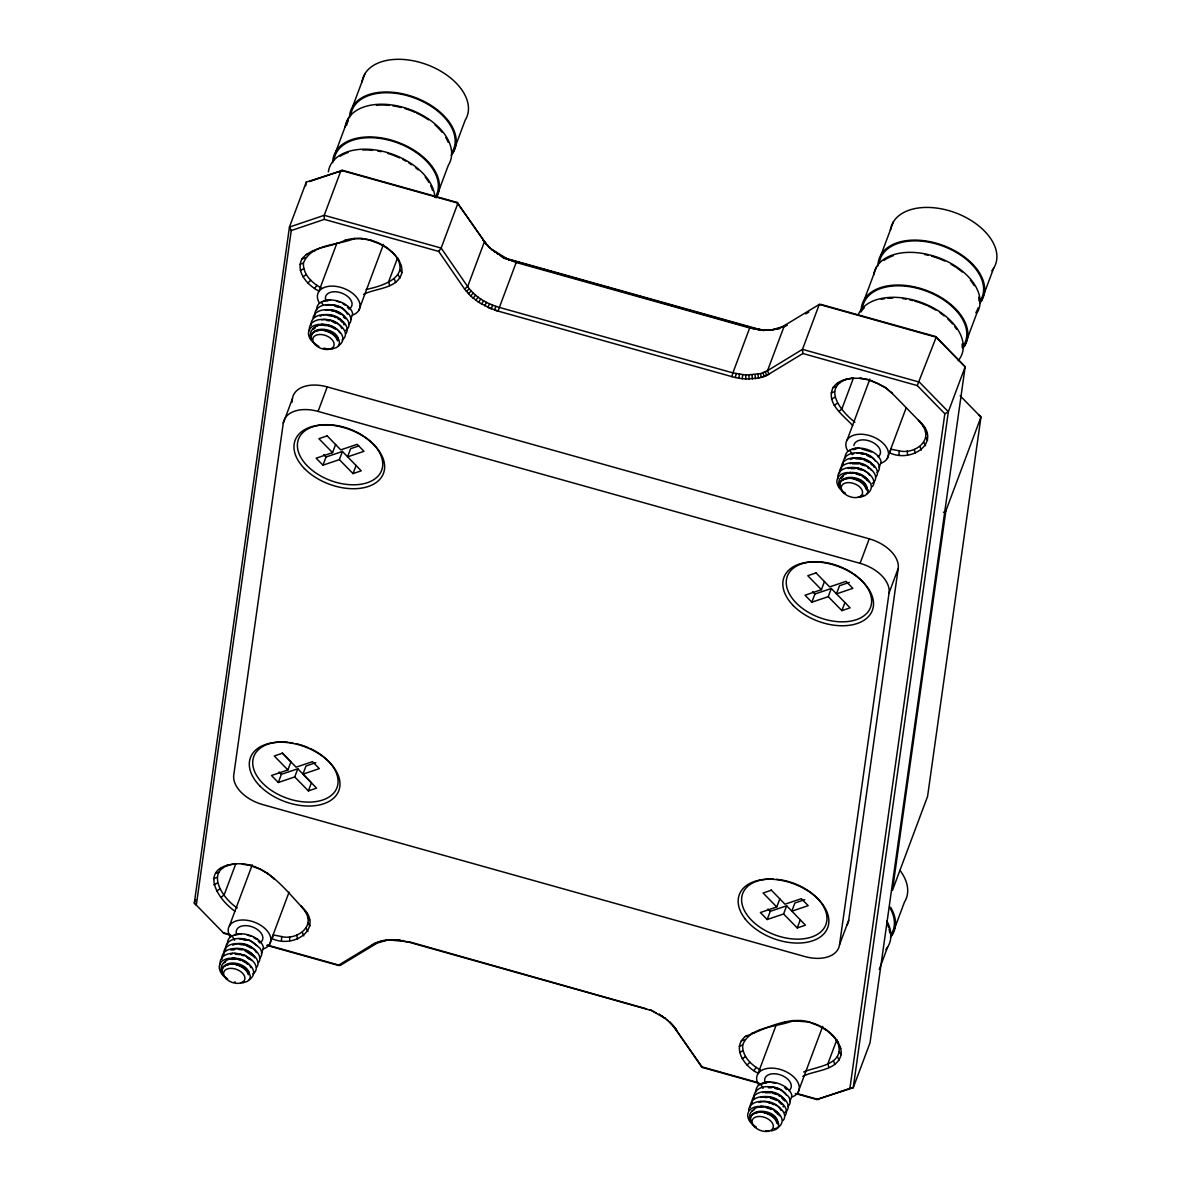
<?xml version="1.0" encoding="UTF-8"?>
<svg xmlns="http://www.w3.org/2000/svg" width="1191" height="1191" viewBox="0 0 1191 1191"><rect width="100%" height="100%" fill="white"/><g stroke="black" fill="none" stroke-linecap="round" stroke-linejoin="round"><path stroke-width="1.5" d="M221.139 969.995L222.509 974.104C220.141 970.203 220.573 963.698 225.427 961.971L225.367 961.301C236.458 951.877 264.313 968.715 249.351 979.717M338.586 340.045C336.964 327.019 307.665 324.354 311.7 340.239C309.347 336.324 309.779 329.833 314.632 328.106L314.573 327.436C325.664 318.012 353.519 334.85 338.557 345.837M777.663 1123.56C778.78 1109.283 746.638 1105.724 750.94 1122.22C748.588 1118.319 749.02 1111.813 753.858 1110.086L753.814 1109.417C764.89 1099.993 792.744 1116.83 777.797 1127.832A18.371 10.927 24.2 0 1 774.239 1128.711M866.854 489.68C867.971 475.403 835.844 471.844 840.146 488.355C837.779 484.439 838.211 477.948 843.064 476.221L843.005 475.551C854.096 466.128 881.95 482.965 866.988 493.967M221.913 972.139C222.121 957.743 247.43 962.03 249.395 973.91M281.493 940.503L281.612 936.558L273.26 934.95L272.248 938.731C294.951 949.108 325.694 927.134 300.772 905.934L306.921 913.467M795.365 1093.517L816.818 1099.531L849.912 1088.336L944.835 413.768L917.278 385.586L802.898 353.519L766.572 375.522L758.503 378.172L745.73 378.991L745.864 375.076L732.897 372.872L499.089 307.338C486.896 303.794 475.135 297.08 467.661 286.599L441.146 248.07L324.235 215.303L289.443 227.064L194.312 903.061L196.307 905.145L291.244 230.563L289.443 227.064L306.251 182.119L342.666 170.358L457.046 202.41L486.136 243.902L457.046 202.41M898.937 454.724L899.25 450.808L890.898 449.201L889.885 452.982C912.619 463.329 943.346 441.399 918.41 420.185L924.558 427.718M777.44 1123.783L777.217 1121.624M866.631 489.903L866.423 487.759M745.73 378.991L742.306 378.693L742.663 374.808M305.73 185.811L306.251 182.119M283.279 423.162L233.764 774.969A33.303 20.589 20.5 0 0 262.735 804.595L804.744 956.522A33.303 20.589 20.5 0 0 839.536 944.761L848.707 920.256L898.208 568.449A33.303 20.589 20.5 0 0 869.236 538.823L327.227 386.896A33.303 20.589 20.5 0 0 292.435 398.657L283.279 423.162A33.303 20.589 20.5 0 1 318.071 411.416L860.081 563.328A33.303 20.589 20.5 0 1 889.052 592.969L839.536 944.761M291.914 402.335L292.435 398.657M960.154 395.799L980.952 417.073L945.818 511.028L892.431 890.421L927.566 796.451L980.952 417.073L978.957 414.989M742.306 378.693L738.852 378.202L739.417 374.346M509.465 260.233L491.392 249.142L503.302 257.435L515.882 262.392L749.69 327.927L759.456 329.862L770.666 329.967L760.632 329.669L750.27 327.629L509.554 259.772M656.494 1013.094L650.018 1009.64L665.427 1018.647L659.099 1014.047L659.62 1014.806M738.852 378.202L735.368 377.517L736.157 373.691M735.368 377.517L731.944 376.654L732.897 372.872L749.69 327.927L760.632 329.669L759.456 329.862M495.843 306.34L494.622 310.032L498.017 311.089L731.944 376.654M319.352 291.333C308.022 285.661 295.204 272.218 301.978 258.834C312.518 246.314 331.574 247.311 345.301 240.165C350.973 238.557 356.809 238.126 362.674 238.572L352.804 238.647M321.287 287.939C312.057 283.086 302.812 274.258 303.437 263.017C310.866 243.827 338.199 245.391 354.695 238.483M366.158 289.413C380.167 286.703 409.272 278.218 397.184 258.268C389.859 247.281 377.205 240.761 364.357 238.885M363.568 294.385C375.909 287.88 397.645 289.145 401.903 272.665C402.573 264.789 398.047 257.911 392.717 252.552M235.103 911.338C216.747 898.669 199.12 868.299 233.555 864.085C263.702 860.349 284.054 888.158 302.172 907.408M237.262 907.929C220.275 897.017 203.706 867.182 235.446 863.922M281.612 936.558C296.038 940.399 315.719 927.045 305.238 911.651M852.741 425.589C843.719 415.599 825.303 403.198 833.194 387.403C837.735 381.031 845.625 378.738 853.084 378.172L843.526 379.899M854.9 422.18C842.796 413.232 821.626 388.445 846.012 379.616M899.25 450.808C913.676 454.634 933.357 441.295 922.876 425.887M758.518 1073.329C745.358 1067.746 730.961 1048.05 745.432 1036.378C765.798 1028.682 787.787 1015.908 810.267 1022.176L792.045 1020.627M760.528 1069.935C751.298 1065.082 742.053 1056.238 742.663 1045.013C750.107 1025.823 777.425 1027.386 793.935 1020.479M803.672 1071.989C815.656 1066.57 842.245 1065.513 838.911 1046.145C835.055 1034.086 823.443 1026.478 811.905 1022.771M802.808 1076.381C815.165 1069.875 836.945 1071.126 841.159 1054.601C841.814 1046.755 837.258 1039.877 831.958 1034.547M336.011 151.183L348.234 118.49M352.819 106.237L365.041 73.559M318.712 291.81L336.904 243.143M318.071 411.416L327.227 386.896M358.759 310.464L383.457 244.408M397.66 257.628L388.608 281.82L389.68 285.572M322.969 465.175L326.021 457.002L342.427 451.463L361.23 470.832L353.027 473.601L339.375 459.637L322.969 465.175L316.151 458.193L332.542 452.654L335.609 444.481M436.799 196.083L448.382 165.117A55.501 34.331 20.5 0 0 410.061 109.557A55.501 34.331 20.5 0 0 345.167 126.916M452.967 152.865L465.175 120.187A55.501 34.331 20.5 0 0 426.854 64.612A55.501 34.331 20.5 0 0 361.975 81.971M339.375 459.637L342.427 451.463M353.027 473.601L356.094 465.428M195.607 899.607L194.312 903.061L223.863 933.327L231.009 935.322M235.892 863.52L224.25 894.635L221.332 897.255M278.322 782.487L281.374 774.314L297.78 768.776L311.432 782.74L308.38 790.913L294.728 776.934L278.322 782.487L271.488 775.505L287.894 769.952L290.946 761.778L282.267 752.891M229.506 925.69L252.254 864.845M294.728 776.934L297.78 768.776M308.38 790.913L316.583 788.144L302.931 774.165L305.983 765.992L315.823 762.672M269.568 944.344L289.056 892.178M864.458 299.298L876.665 266.605M881.251 254.353L893.473 221.675M853.53 377.77L841.888 408.885L838.97 411.505M847.143 439.941L869.892 379.08M811.845 602.199L814.897 594.026L831.303 588.488L850.106 607.857L841.903 610.626L828.251 596.661L811.845 602.199L805.012 595.217L821.418 589.679L824.47 581.506M828.251 596.661L831.303 588.488M887.206 458.58L906.053 408.171M841.903 610.626L844.955 602.452M860.081 563.328L869.236 538.823M964.591 345.926L976.814 313.233A55.501 34.331 20.5 0 0 938.493 257.673A55.501 34.331 20.5 0 0 873.598 275.032M981.399 300.981L993.622 268.303M889.052 592.969L898.208 568.449M767.198 919.512L770.249 911.338L786.655 905.8L805.458 925.169L797.255 927.938L783.589 913.973L767.198 919.512L760.364 912.529L776.77 906.991L779.822 898.818M783.589 913.973L786.655 905.8M797.255 927.938L800.307 919.765M757.938 1073.806L776.145 1025.123M798 1092.46L822.698 1026.389M836.886 1039.609L827.849 1063.816L828.921 1067.553M879.256 969.474L887.608 947.113M892.193 934.861L904.416 902.168A55.501 34.331 20.5 0 0 899.979 870.368M492.657 305.179L491.213 308.797L478.544 302.246L470.594 295.978L464.564 289.011L438.72 251.435L324.339 219.382L291.244 230.563M489.531 303.854L487.893 307.382L498.017 311.089L516.358 262.065M841.427 478.499L842.886 476.37M484.648 305.819L486.494 302.38M312.771 329.118L314.573 327.436M223.58 962.998L225.367 961.301M841.218 477.249L843.005 475.551M752.012 1111.114L753.814 1109.417M917.278 385.586L936.186 337.187L935.605 336.547L821.224 304.494L819.289 304.42L782.204 326.885L771.813 329.847L779.703 328.448L777.336 328.716M481.521 304.092L483.576 300.772M753.933 1070.709L756.091 1067.404M478.544 302.246L480.777 299.03M438.72 251.435L441.146 248.07L457.94 203.125L341.043 170.358L324.235 215.303L324.339 219.382M314.543 288.579L316.851 285.408M350.63 319.575L352.655 314.007A18.371 10.63 18.4 0 0 351.39 310.419A18.371 10.838 17.2 0 0 346.566 305.238A18.371 11.106 16.5 0 0 339.152 301.502A18.371 11.478 16.3 0 0 330.875 299.953A18.371 11.85 17 0 0 323.371 301.055L319.262 303.392A18.371 12.193 21 0 0 316.657 309.958M261.439 953.44L263.449 947.887A18.371 10.63 18.4 0 0 262.184 944.284A18.371 10.838 17.2 0 0 257.375 939.118M879.077 467.691L881.087 462.138A18.371 10.63 18.4 0 0 879.821 458.535A18.371 10.838 17.2 0 0 874.998 453.354A18.371 11.106 16.5 0 0 867.584 449.617A18.371 11.478 16.3 0 0 859.307 448.069A18.371 11.85 17 0 0 851.803 449.171L847.694 451.508A18.371 12.193 21 0 0 845.104 458.073M789.871 1101.556L791.896 1096.003A18.371 10.63 18.4 0 0 790.63 1092.4A18.371 10.838 17.2 0 0 785.807 1087.234M475.715 300.266L478.127 297.169M646.519 1008.866L409.778 941.947L388.802 939.922L400.012 940.012L398.836 940.205L409.198 942.26L649.929 1010.102M313.605 329.267L315.109 327.689M348.621 324.503L350.035 322.895A18.371 10.525 19.3 0 0 349.112 314.35L342.04 308.246A18.371 11.419 16.2 0 0 328.478 304.628C322.806 304.464 315.987 307.114 314.826 313.293A18.371 12.104 22.6 0 0 314.856 316.017M259.43 958.383L260.829 956.76A18.371 10.525 19.3 0 0 259.906 948.215L252.834 942.111A18.371 11.419 16.2 0 0 239.272 938.493C233.615 938.344 226.781 940.994 225.635 947.173A18.371 12.104 22.6 0 0 225.65 949.897M877.067 472.633L878.467 471.011A18.371 10.525 19.3 0 0 877.544 462.465L870.472 456.361A18.371 11.419 16.2 0 0 856.91 452.744C851.252 452.595 844.419 455.23 843.273 461.408A18.371 12.104 22.6 0 0 843.288 464.133M787.861 1106.499L789.276 1104.876A18.371 10.525 19.3 0 0 788.338 1096.345L781.281 1090.241A18.371 11.419 16.2 0 0 767.704 1086.624C762.046 1086.46 755.213 1089.11 754.067 1095.288A18.371 12.104 22.6 0 0 754.082 1098.013M473.065 298.167L475.641 295.219M311.863 333.688C318.027 327.555 328.82 329.967 334.939 335.222M222.672 967.554C230.027 960.616 244.676 964.323 248.785 973.509M840.31 481.804C847.575 474.956 861.48 478.499 866.185 487.059M751.104 1115.669C757.804 1109.223 769.684 1112.141 775.549 1118.632M470.594 295.978L473.333 293.165M747.114 1065.007L749.943 1062.268M307.859 282.996L310.717 280.272M468.346 293.701L471.219 291.036M466.321 291.363L469.328 288.832M464.564 289.011L467.661 286.599L484.454 241.654L482.906 239.986L490.141 248.219L484.663 242.339M761.332 1084.465L764.339 1082.693L769.773 1081.934M834.221 405.431L837.437 403.168M216.583 891.196L219.799 888.933M742.276 1058.814L745.492 1056.551M320.558 324.577C327.599 323.58 336.07 326.289 339.792 332.78M303.02 276.803L306.251 274.57M257.301 939.148A18.371 11.106 16.5 0 0 249.961 935.367A18.371 11.478 16.3 0 0 241.669 933.833A18.371 11.85 17 0 0 234.165 934.935L230.071 937.257A18.371 12.193 21 0 0 227.466 943.823M785.732 1087.264A18.371 11.106 16.5 0 0 778.393 1083.482A18.371 11.478 16.3 0 0 770.115 1081.949A18.371 11.85 17 0 0 762.597 1083.051L758.503 1085.373A18.371 12.193 21 0 0 755.898 1091.939M805.741 313.933L808.838 312.042M266.754 945.341L338.244 965.38L374.57 943.376L382.639 940.726L390.618 939.744M385.661 940.22L387.656 940.041L377.279 943.004L340.194 965.469L338.244 965.38M361.454 238.736L371.026 240.18M861.063 378.262L859.664 378.396L869.415 379.869L861.063 378.262L851.371 378.291M242.205 864.19L251.777 865.619M944.835 413.768L948.349 411.758L965.157 366.813L935.605 336.547M943.466 512.368L945.818 511.028M854.275 449.513L855.555 448.799L853.634 449.617M765.069 1083.393L767.257 1082.47M779.852 327.882L787.162 325.262L784.348 325.709L767.555 370.654L768.835 374.287L761.377 377.487L760.528 373.661L767.555 370.654L802.481 349.35L819.289 304.42L936.186 337.187L965.157 366.813L870.025 1042.81L853.232 1087.755L816.818 1099.531M739.611 1052.502L743.005 1050.67M300.355 270.476L303.765 268.675M831.526 399.059L834.951 397.288M213.889 884.809L217.313 883.037M327.123 300.683L330.532 299.953M320.096 316.24L321.659 315.481M230.905 950.105L234.225 948.81M316.389 326.066L318.325 325.158M850.389 459.443L853.724 458.148M232.751 945.192C240.761 941.232 252.269 944.552 256.378 952.606M853.679 453.86L852.235 454.53L849.749 450.109M323.52 301.427L330.086 299.968M851.952 449.543L858.964 448.069M234.314 935.292L241.326 933.818M846.339 473.452C854.185 470.713 865.068 473.914 868.596 481.893M228.702 959.202C236.547 956.477 247.43 959.678 250.959 967.658M831.169 392.985L834.608 391.631M299.983 264.313L303.437 263.017M213.531 878.675L216.985 877.38M739.254 1046.249L742.663 1045.013M309.571 181.538L342.666 170.358M327.093 435.906L318.89 438.675L332.542 452.654M358.833 445.925L350.63 448.694L347.578 456.868L363.984 451.315L357.151 444.332L340.745 449.87L326.915 435.593M815.954 572.931L807.766 575.715L821.418 589.679M849.347 582.399L839.506 585.719L836.439 593.892L852.845 588.339L846.027 581.357L829.621 586.91L815.775 572.618M302.931 774.165L319.322 768.627L312.504 761.644L296.097 767.183L282.446 753.218L274.243 755.987L287.894 769.952M771.306 890.243L763.103 893.012L776.77 906.991M804.684 899.696L794.844 903.031L791.792 911.204L808.198 905.651L801.364 898.669L784.973 904.207L771.128 889.93M850.091 463.597C857.624 461.081 866.914 463.865 871.514 470.385M848.26 468.51C855.778 465.979 865.068 468.763 869.683 475.283M230.622 954.259L232.394 953.708M760.9 1097.477C768.418 1094.961 777.708 1097.73 782.323 1104.251M759.054 1102.375C766.93 1099.769 777.276 1102.866 781.132 1110.503M762.746 1092.564C770.696 1089.959 781.356 1093.13 784.899 1101.065M301.978 258.834L305.268 257.971M741.219 1040.83L744.509 1039.966M757.55 1107.154C765.337 1104.772 775.951 1107.898 779.39 1115.773M833.194 387.403L836.454 386.584M215.541 873.167L218.816 872.333M240.88 933.848L237.56 934.101M745.864 375.076L760.528 373.661M232.96 950.001L234.761 949.584M332.125 348.993L336.547 347.489A15.557 9.081 20.4 0 0 339.405 341.951L337.902 338.05A15.066 8.918 18.3 0 0 333.718 334.016A14.56 8.977 17.1 0 0 328.001 331.232M860.557 497.109L864.994 495.605A15.557 9.081 20.4 0 0 867.852 490.067M242.934 982.858L247.356 981.354A15.557 9.081 20.4 0 0 250.214 975.816L248.696 971.916A15.066 8.918 18.3 0 0 244.512 967.896A14.56 8.977 17.1 0 0 238.796 965.097M771.366 1130.974L775.788 1129.47A15.557 9.081 20.4 0 0 778.646 1123.932L777.128 1120.031A15.066 8.918 18.3 0 0 772.959 1116.012A14.56 8.977 17.1 0 0 767.242 1113.213M325.947 305.447C333.733 303.348 344.095 306.355 347.489 314.171M756.225 329.401L757.178 329.178M402.305 940.696L403.258 940.473M318.682 330.383L315.57 331.232A13.875 8.575 20.5 0 0 310.97 337.976M757.908 1112.379L754.811 1113.228A13.875 8.575 20.5 0 0 750.211 1119.972M321.585 319.843C329.103 318.399 338.363 321.347 341.891 328.522M306.191 254.398L309.154 253.877M325.292 310.032C332.795 308.618 342.055 311.551 345.569 318.741M323.431 314.93C331.172 313.471 341.638 316.717 344.05 324.949M837.377 382.996L840.34 382.475M219.725 868.76L222.702 868.239M745.432 1036.378L748.395 1035.857M849.912 1088.336L853.232 1087.755L948.349 411.758L919.378 382.117L802.481 349.35L802.898 353.519M372.321 944.612L375.12 944.165M854.855 457.94C862.12 457.091 871.068 460.054 874.105 467.2M235.386 948.602C242.651 947.738 251.599 950.701 254.636 957.847M782.204 326.885L784.899 326.498M374.57 943.376L377.279 943.004M800.694 1020.732L801.915 1020.568M231.367 959.351L235.773 959.246M852.399 463.82L858.413 463.85M312.221 251.346L314.826 251.003M751.461 1033.341L754.067 1032.999M377.085 942.304L379.616 941.992M765.307 1092.772L770.517 1092.743M234.314 982.084L235.282 981.965M762.672 330.145L764.056 329.967M395.412 939.907L396.811 939.744M225.873 865.649L228.374 865.366M379.78 941.426L382.147 941.158M345.301 240.165L347.638 239.912M784.541 1022.161L786.879 1021.908M765.813 330.235L767.406 330.071M392.062 939.818L393.67 939.654M774.641 329.371L776.83 329.148M382.639 940.726L384.827 940.503M768.865 330.13L773.822 329.654M851.059 468.644L855.064 468.569M318.325 324.458L324.414 324.592M852.845 472.723L846.756 472.574A17.925 11.553 19.3 0 0 837.705 477.963L836.99 480.181A17.448 11.3 21.3 0 0 838.345 486.479A16.957 10.719 23.2 0 0 845.208 493.282M235.208 958.472L229.134 958.323A17.925 11.553 19.3 0 0 220.067 963.713L219.367 965.931A17.448 11.3 21.3 0 0 220.707 972.228A16.957 10.719 23.2 0 0 227.57 979.032M763.654 1106.588L757.565 1106.439A17.925 11.553 19.3 0 0 748.514 1111.828L747.799 1114.047A17.448 11.3 21.3 0 0 749.154 1120.359A16.957 10.719 23.2 0 0 756.017 1127.148M856.865 453.012C863.803 452.282 871.767 454.932 875.489 461.125M239.227 938.761L249.47 940.161L257.167 945.803M234.314 953.395L244.751 955.167L251.688 960.512M855.659 458.743L861.45 459.19M768.284 1087.711L771.574 1087.755M765.128 1097.492L767.153 1097.507M235.386 954.259L239.495 954.601M238.423 949.376L241.981 949.852M323.148 325.292L327.51 325.768M851.595 473.408L852.399 473.437M765.739 1130.869L768.657 1131.137M770.383 1086.728C776.472 1086.996 783.097 1089.527 786.283 1095.005M318.682 330.398A13.95 9.081 15.7 0 1 324.026 330.398L329.431 331.827M839.417 486.092A13.875 8.575 20.5 0 1 844.002 479.348L847.114 478.499A13.95 9.081 15.7 0 1 852.458 478.529L857.862 479.943M227.496 978.987A13.875 8.575 20.5 0 1 222.047 972.02L221.883 971.692A13.875 8.575 20.5 0 1 226.364 965.097L229.476 964.248A13.95 9.081 15.7 0 1 234.821 964.278L240.225 965.707M763.252 1112.364L768.657 1113.823M240.031 944.463L244.155 945.014M327.912 315.511L332.051 316.166M861.45 448.903L871.723 451.999M772.259 1082.783L775.624 1083.185M326.617 320.453L329.341 320.87M860.765 453.89L863.281 454.307M243.128 939.639L246.507 940.235M331.292 310.762L333.361 311.134M334.85 306.176L338.944 307.472M772.244 1093.055L776.592 1094.469M766.051 1107.615L771.381 1109.312M323.52 348.204L329.416 349.142M770.413 1097.968L777.008 1100.544M855.957 473.899L858.86 474.733M238.319 959.648L241.237 960.482M857.788 468.986L861.182 470.013M768.582 1102.866L769.996 1103.208M326.751 300.236L327.599 300.43M855.198 448.352L856.046 448.56M765.992 1082.217L766.84 1082.425M336.383 301.189L339.703 302.127M247.192 935.069L250.944 936.2M502.215 257.316L763.818 330.651M503.853 258.239L761.243 330.383M230.369 934.682L223.283 932.702L223.863 933.327M267.573 945.103L338.423 964.963M759.62 1083.497L702.437 1067.464L673.347 1025.987L701.529 1066.749L758.205 1082.634M798.953 1094.053L818.425 1099.516M860.483 464.282L864.428 465.711M328.642 326.036L330.979 326.825M774.939 1088.351L777.544 1089.214M241.55 955.093L243.545 955.763M871.038 380.48L884.958 387.105L892.282 393.492L886.193 388.132M868.894 380.167L877.722 383.442L885.747 388.028M370.52 240.478L379.557 243.827L387.209 248.204L394.027 253.906M809.746 1022.473L818.589 1025.749L826.614 1030.319L833.283 1035.902M251.256 865.931L260.085 869.207L268.109 873.777L274.645 879.241L273.468 878.005M866.75 455.349L870.308 457.121M863.832 459.83L869.281 462.57M335.4 311.714L340.834 314.454M246.195 945.594L251.643 948.319M334.061 316.791L335.996 317.595M244.87 950.656L252.745 955.956M850.076 472.38L851.61 472.991M321.644 324.25L323.163 324.875M760.885 1106.245L762.404 1106.871M232.439 958.13L233.972 958.755M859.426 474.956L860.587 475.432M332.751 321.898L335.966 323.476M771.991 1103.878L773.882 1104.727M332.14 327.317L333.748 328.15M242.949 961.197L244.557 962.015M314.141 342.978A13.875 8.575 20.5 0 0 316.702 345.122L318.89 346.402M862.195 476.266L864.994 478.231M778.423 1095.378L780.075 1096.449M853.694 478.797L854.036 479.005A13.875 8.575 20.5 0 1 865.976 488.995M325.262 330.666L325.605 330.89A13.875 8.575 20.5 0 1 337.529 340.879M764.488 1112.662L764.845 1112.885A13.875 8.575 20.5 0 1 776.77 1122.86M236.056 964.546L236.399 964.755A13.875 8.575 20.5 0 1 248.338 974.744M342.755 303.541L345.375 305.313M253.549 937.406L256.169 939.178M334.135 328.388L335.237 329.073M244.944 962.254L247.579 964.219M337.782 318.548L339.39 319.635M247.192 957.609L249.395 959.291M774.463 1111.069L775.788 1112.096M664.548 1017.65L672.796 1025.198M701.529 1066.749L702.437 1067.464M867.822 467.75L868.879 468.629M778.631 1101.63L781.177 1104.072M340.432 320.513L341.951 322.091M784.616 1087.294L786.596 1089.095M488.935 246.954L492.434 250.274M865.202 478.469L866.125 479.318A13.95 7.846 18.1 0 1 867.033 480.464M776.011 1112.334L776.919 1113.198A13.95 7.846 18.1 0 1 777.842 1114.329M891.106 392.256L919.809 421.644M870.725 463.731L871.946 464.981M812.619 591.704L814.897 594.026M323.758 454.679L326.021 457.002M767.972 909.016L770.249 911.338M781.534 1097.611L783.544 1099.918M279.096 771.991L281.374 774.314M335.267 335.52L338.11 340.105M675.014 1028.22L676.577 1029.902L669.342 1021.655L674.821 1027.535M667.034 1019.6L668.091 1020.732M397.184 258.268L398.866 260.085M836.424 1040.249L838.122 1042.095M494.042 251.241L494.92 252.239M825.825 1029.411L826.614 1030.319M267.32 872.869L268.109 873.777M399.67 264.149L401.531 266.397M838.911 1046.145L840.786 1048.422M785.182 1087.83L786.596 1089.557M925.362 431.782L927.253 434.09M307.725 917.532L309.615 919.854M496.87 253.221L497.57 254.085M386.584 247.415L387.209 248.204M661.898 1015.789L662.598 1016.667M343.514 316.866L344.303 317.923M308.052 923.189L309.973 925.928M925.69 437.439L927.61 440.238M499.863 255.068L500.369 255.827M839.238 1051.802L841.159 1054.601M399.997 269.806L401.903 272.665M321.302 301.993L322.969 304.941M760.543 1083.989L763.044 1088.41M232.111 935.873L234.597 940.28M923.859 442.486L925.615 445.702M837.407 1056.849L839.164 1060.064M398.166 274.853L399.923 278.084M306.221 928.236L307.948 931.496M311.238 338.14L310.33 336.13M838.777 484.246L839.685 486.27A13.875 8.575 20.5 0 0 845.134 493.238M749.571 1118.126L750.479 1120.136A13.875 8.575 20.5 0 0 755.928 1127.103M833.506 1060.943L834.951 1064.516M394.281 278.962L395.71 282.52M302.335 932.345L303.765 935.903M919.973 446.58L921.387 450.168M765.396 371.815L766.572 375.522M867.852 490.067L866.333 486.166A15.066 8.918 18.3 0 0 862.15 482.147A14.56 8.977 17.1 0 0 856.433 479.348M763.059 372.828L764.071 376.594M914.301 449.454L915.269 453.25M296.663 935.203L297.616 939.014M783.068 1105.963L783.291 1106.93M757.848 374.316L758.503 378.172M755.02 374.778L755.481 378.678M907.229 450.898L907.602 454.813M839.551 486.39L839.461 484.484M750.36 1120.255L750.256 1118.349M311.119 338.274L311.015 336.368M752.057 375.076L752.34 378.991M289.592 936.647L289.77 940.607M221.824 970.233L221.883 971.692M749.005 375.165L749.079 379.095M848.707 920.256A33.303 20.589 20.5 0 1 846.861 925.303M853.545 573.839A44.395 27.453 20.5 0 1 850.136 621.226A44.395 27.453 20.5 0 1 786.388 584.841A44.395 27.453 20.5 0 1 843.69 568.211M845.163 568.926A44.395 27.453 20.5 0 1 852.235 572.96M776.517 879.3A44.395 27.453 20.5 0 1 824.857 926.851A44.395 27.453 20.5 0 1 753.233 921.879A44.395 27.453 20.5 0 1 773.391 879.092M310.166 748.499A44.395 27.453 20.5 0 1 328.001 797.642A44.395 27.453 20.5 0 1 258.358 778.125A44.395 27.453 20.5 0 1 288.162 742.321M289.726 742.514A44.395 27.453 20.5 0 1 292.912 743.005M296.112 743.66A44.395 27.453 20.5 0 1 299.298 744.464M300.876 744.926A44.395 27.453 20.5 0 1 308.663 747.814M364.684 436.814A44.395 27.453 20.5 0 1 361.26 484.186A44.395 27.453 20.5 0 1 297.527 447.816A44.395 27.453 20.5 0 1 354.814 431.187M356.288 431.901A44.395 27.453 20.5 0 1 363.374 435.936M230.161 936.751A22.197 13.726 20.5 0 1 238.929 920.301A22.197 13.726 20.5 0 1 267.067 930.707A22.197 13.726 20.5 0 1 263.196 948.989M258.164 940.979A14.709 9.096 20.5 0 1 259.698 942.915M221.928 959.246A18.341 12.118 22 0 1 222.032 956.552A18.371 12.163 19.4 0 1 227.049 950.314A18.371 11.88 17.1 0 1 237.203 948.542A18.371 11.374 16.2 0 1 248.472 951.743A18.371 10.853 17.1 0 1 256.318 958.398A18.371 10.54 19.3 0 1 257.643 965.618A18.371 10.54 21.8 0 1 256.467 967.583M223.804 954.557A18.371 12.193 20.9 0 1 226.335 947.232A18.371 12.059 18.1 0 1 235.029 943.689A18.371 11.642 16.4 0 1 246.418 945.163A18.371 11.091 16.5 0 1 255.946 950.865A18.371 10.659 18.1 0 1 259.846 958.264A18.371 10.496 20.7 0 1 258.432 962.536M220.246 964.502A18.371 12.193 20.5 0 1 223.878 955.911A18.371 12.014 17.7 0 1 232.334 953.262M232.334 953.276A18.371 11.553 16.3 0 1 242.696 954.795A18.371 11.032 16.6 0 1 251.584 959.797L253.683 961.971A18.371 10.6 18.5 0 1 256.229 968.67A18.371 10.496 21.1 0 1 252.864 973.866M236.384 933.655A13.875 8.575 20.5 0 1 252.477 926.955A13.875 8.575 20.5 0 1 260.427 942.543M243.723 982.113A13.875 8.575 20.5 0 1 240.776 982.709M758.593 1084.867A22.197 13.726 20.5 0 1 767.376 1068.416A22.197 13.726 20.5 0 1 795.499 1078.823A22.197 13.726 20.5 0 1 791.628 1097.105M750.36 1107.362A18.341 12.118 22 0 1 750.479 1104.667A18.371 12.163 19.4 0 1 755.496 1098.444A18.371 11.88 17.1 0 1 765.649 1096.658A18.371 11.374 16.2 0 1 776.904 1099.859A18.371 10.853 17.1 0 1 784.765 1106.528A18.371 10.54 19.3 0 1 786.075 1113.734A18.371 10.54 21.8 0 1 784.899 1115.699M752.236 1102.672A18.371 12.193 20.9 0 1 754.766 1095.348A18.371 12.059 18.1 0 1 763.461 1091.805A18.371 11.642 16.4 0 1 774.85 1093.278A18.371 11.091 16.5 0 1 784.393 1098.995A18.371 10.659 18.1 0 1 788.278 1106.379A18.371 10.496 20.7 0 1 785.018 1112.26M748.603 1110.131A18.371 12.193 20.5 0 1 752.31 1104.027A18.371 12.014 17.7 0 1 760.766 1101.377M760.781 1101.392A18.371 11.553 16.3 0 1 771.143 1102.911A18.371 11.032 16.6 0 1 780.031 1107.913L782.115 1110.086A18.371 10.6 18.5 0 1 784.661 1116.801A18.371 10.496 21.1 0 1 783.053 1120.552M757.923 1112.394A13.95 9.081 15.7 0 1 763.252 1112.394M764.83 1081.77A13.875 8.575 20.5 0 1 780.909 1075.071A13.875 8.575 20.5 0 1 788.874 1090.673M890.57 907.2A55.501 34.331 20.5 0 1 890.406 937.332M889.603 907.289A54.399 33.631 20.5 0 1 891.196 934.384M886.744 922.727A54.399 33.631 20.5 0 1 888.635 927.566M889.082 929.144A54.399 33.631 20.5 0 1 889.722 932.925M886.908 921.075A55.501 34.331 20.5 0 1 885.821 949.584M847.798 451.002A22.197 13.726 20.5 0 1 856.567 434.536A22.197 13.726 20.5 0 1 884.705 444.958A22.197 13.726 20.5 0 1 880.834 463.225M839.551 473.497A18.341 12.118 22 0 1 839.67 470.802A18.371 12.163 19.4 0 1 844.687 464.564A18.371 11.88 17.1 0 1 854.84 462.778A18.371 11.374 16.2 0 1 866.11 465.979A18.371 10.853 17.1 0 1 873.956 472.648A18.371 10.54 19.3 0 1 875.281 479.869A18.371 10.54 21.8 0 1 872.184 483.397M841.442 468.807A18.371 12.193 20.9 0 1 843.972 461.468A18.371 12.059 18.1 0 1 852.652 457.925A18.371 11.642 16.4 0 1 864.056 459.413A18.371 11.091 16.5 0 1 873.584 465.115A18.371 10.659 18.1 0 1 877.484 472.499A18.371 10.496 20.7 0 1 876.07 476.772M837.883 478.737A18.371 12.193 20.5 0 1 841.516 470.162A18.371 12.014 17.7 0 1 849.972 467.512A18.371 11.553 16.3 0 1 860.334 469.046A18.371 11.032 16.6 0 1 869.222 474.048L871.321 476.206A18.371 10.6 18.5 0 1 873.866 482.921A18.371 10.496 21.1 0 1 872.244 486.687M853.887 445.538A13.875 8.575 20.5 0 1 871.782 441.891A13.875 8.575 20.5 0 1 878.065 456.793M863.728 495.158A13.875 8.575 20.5 0 1 858.413 496.96M890.406 230.086A55.501 34.331 20.5 0 1 957.549 213.606A55.501 34.331 20.5 0 1 991.82 270.774M877.961 265.831A55.501 34.331 20.5 0 1 943.078 245.42A55.501 34.331 20.5 0 1 979.597 303.452M879.256 263.077A54.399 33.631 20.5 0 1 942.84 246.061A54.399 33.631 20.5 0 1 980.401 300.519M884.02 260.382A54.399 33.631 20.5 0 1 893.28 255.708M924.663 254.502A54.399 33.631 20.5 0 1 928.102 255.246M931.496 256.125A54.399 33.631 20.5 0 1 944.82 261.052M951.058 264.283A54.399 33.631 20.5 0 1 955.495 267.007M956.894 267.945A54.399 33.631 20.5 0 1 962.224 271.995M970.427 280.257A54.399 33.631 20.5 0 1 974.223 285.661M978.674 297.169A54.399 33.631 20.5 0 1 979.032 300.921M978.034 307.963A54.399 33.631 20.5 0 1 975.816 312.771M861.167 310.777A55.501 34.331 20.5 0 1 926.27 290.351A55.501 34.331 20.5 0 1 962.804 348.397M862.448 308.007A54.399 33.631 20.5 0 1 926.032 291.006A54.399 33.631 20.5 0 1 963.593 345.45M860.87 312.012A54.399 33.631 20.5 0 1 864.309 307.784M881.191 299.343A54.399 33.631 20.5 0 1 884.541 298.718M888.024 298.301A54.399 33.631 20.5 0 1 892.774 298.048M902.733 298.628A54.399 33.631 20.5 0 1 906.143 299.135M909.582 299.804A54.399 33.631 20.5 0 1 913.006 300.608M914.703 301.07A54.399 33.631 20.5 0 1 926.404 305.268M928.012 305.998A54.399 33.631 20.5 0 1 935.769 310.107M940.101 312.891A54.399 33.631 20.5 0 1 944.135 315.883M947.857 319.084A54.399 33.631 20.5 0 1 952.502 323.878M954.661 326.542A54.399 33.631 20.5 0 1 956.567 329.252M962.12 343.991A54.399 33.631 20.5 0 1 962.194 347.683M858.22 314.752A55.501 34.331 20.5 0 1 927.938 305.209A55.501 34.331 20.5 0 1 958.219 360.65M319.352 302.886A22.197 13.726 20.5 0 1 328.135 286.421A22.197 13.726 20.5 0 1 356.258 296.842A22.197 13.726 20.5 0 1 352.387 315.109M347.37 307.099A14.709 9.096 20.5 0 1 348.889 309.035M311.119 325.381A18.341 12.118 22 0 1 311.238 322.672A18.371 12.163 19.4 0 1 316.255 316.449A18.371 11.88 17.1 0 1 326.408 314.662A18.371 11.374 16.2 0 1 337.663 317.863A18.371 10.853 17.1 0 1 345.524 324.533A18.371 10.54 19.3 0 1 346.849 331.753A18.371 10.54 21.8 0 1 345.673 333.703M313.039 317.967A18.371 12.193 20.9 0 1 315.526 313.352A18.371 12.059 18.1 0 1 324.22 309.809A18.371 11.642 16.4 0 1 335.624 311.298A18.371 11.091 16.5 0 1 345.152 317A18.371 10.659 18.1 0 1 349.037 324.384A18.371 10.496 20.7 0 1 345.792 330.264M309.437 330.622A18.371 12.193 20.5 0 1 313.069 322.032A18.371 12.014 17.7 0 1 321.525 319.396A18.371 11.553 16.3 0 1 331.902 320.915M331.917 320.9A18.371 11.032 16.6 0 1 340.79 325.932L342.874 328.091A18.371 10.6 18.5 0 1 345.42 334.805A18.371 10.496 21.1 0 1 342.07 339.986M318.325 324.458A17.925 11.553 19.3 0 0 309.273 329.847L308.558 332.051A17.448 11.3 21.3 0 0 309.913 338.363M316.776 345.167A16.957 10.719 23.2 0 1 309.958 338.363M325.59 299.775A13.875 8.575 20.5 0 1 341.668 293.075A13.875 8.575 20.5 0 1 349.633 308.677M332.929 348.234A13.875 8.575 20.5 0 1 326.647 348.799M349.529 117.715A55.501 34.331 20.5 0 1 414.632 97.305A55.501 34.331 20.5 0 1 451.166 155.336M350.809 114.961A54.399 33.631 20.5 0 1 414.408 97.945A54.399 33.631 20.5 0 1 451.955 152.403M346.551 125.472A54.399 33.631 20.5 0 1 348.368 120.499M376.386 105.24A54.399 33.631 20.5 0 1 389.427 105.374M392.792 105.805A54.399 33.631 20.5 0 1 401.367 107.547M404.746 108.5A54.399 33.631 20.5 0 1 414.781 112.207M416.374 112.937A54.399 33.631 20.5 0 1 428.462 119.829M435.028 124.951A54.399 33.631 20.5 0 1 441.98 132.141M445.776 137.546A54.399 33.631 20.5 0 1 448.233 142.354M332.721 162.646A55.501 34.331 20.5 0 1 395.561 141.431A55.501 34.331 20.5 0 1 436.159 197.81M334.016 159.892A54.399 33.631 20.5 0 1 397.6 142.89A54.399 33.631 20.5 0 1 435.162 197.334M340.135 156.274A54.399 33.631 20.5 0 1 348.04 152.522M362.719 149.977A54.399 33.631 20.5 0 1 372.619 150.319M377.711 151.019A54.399 33.631 20.5 0 1 381.135 151.674M387.953 153.445A54.399 33.631 20.5 0 1 399.58 157.882M402.737 159.43A54.399 33.631 20.5 0 1 405.833 161.113M408.811 162.899A54.399 33.631 20.5 0 1 411.654 164.775M415.689 167.767A54.399 33.631 20.5 0 1 418.22 169.881M425.187 177.087A54.399 33.631 20.5 0 1 428.983 182.491M430.71 185.677A54.399 33.631 20.5 0 1 432.601 190.515M328.359 171.846A55.501 34.331 20.5 0 1 382.877 151.361A55.501 34.331 20.5 0 1 434.819 197.006M259.787 785.881A47.178 29.18 20.5 0 0 337.202 793.921A47.178 29.18 20.5 0 0 286.942 742.514A47.178 29.18 20.5 0 0 259.787 785.881M304.449 468.569A47.178 29.18 20.5 0 0 381.864 476.608A47.178 29.18 20.5 0 0 331.589 425.202A47.178 29.18 20.5 0 0 304.449 468.569M793.31 605.609A47.178 29.18 20.5 0 0 870.725 613.648A47.178 29.18 20.5 0 0 820.465 562.226A47.178 29.18 20.5 0 0 793.31 605.609M745.149 918.916A47.178 29.18 20.5 0 0 823.651 934.072A47.178 29.18 20.5 0 0 781.743 880.417A47.178 29.18 20.5 0 0 745.149 918.916M226.052 978.645A11.106 6.863 20.5 0 0 244.274 980.535A11.106 6.863 20.5 0 0 232.453 968.432A11.106 6.863 20.5 0 0 226.052 978.645M754.499 1126.76A11.106 6.863 20.5 0 0 772.706 1128.651A11.106 6.863 20.5 0 0 760.885 1116.548A11.106 6.863 20.5 0 0 754.499 1126.76M843.69 492.88A11.106 6.863 20.5 0 0 861.912 494.771A11.106 6.863 20.5 0 0 850.076 482.683A11.106 6.863 20.5 0 0 843.69 492.88M315.258 344.765A11.106 6.863 20.5 0 0 333.48 346.655A11.106 6.863 20.5 0 0 321.644 334.567A11.106 6.863 20.5 0 0 315.258 344.765"/></g></svg>
